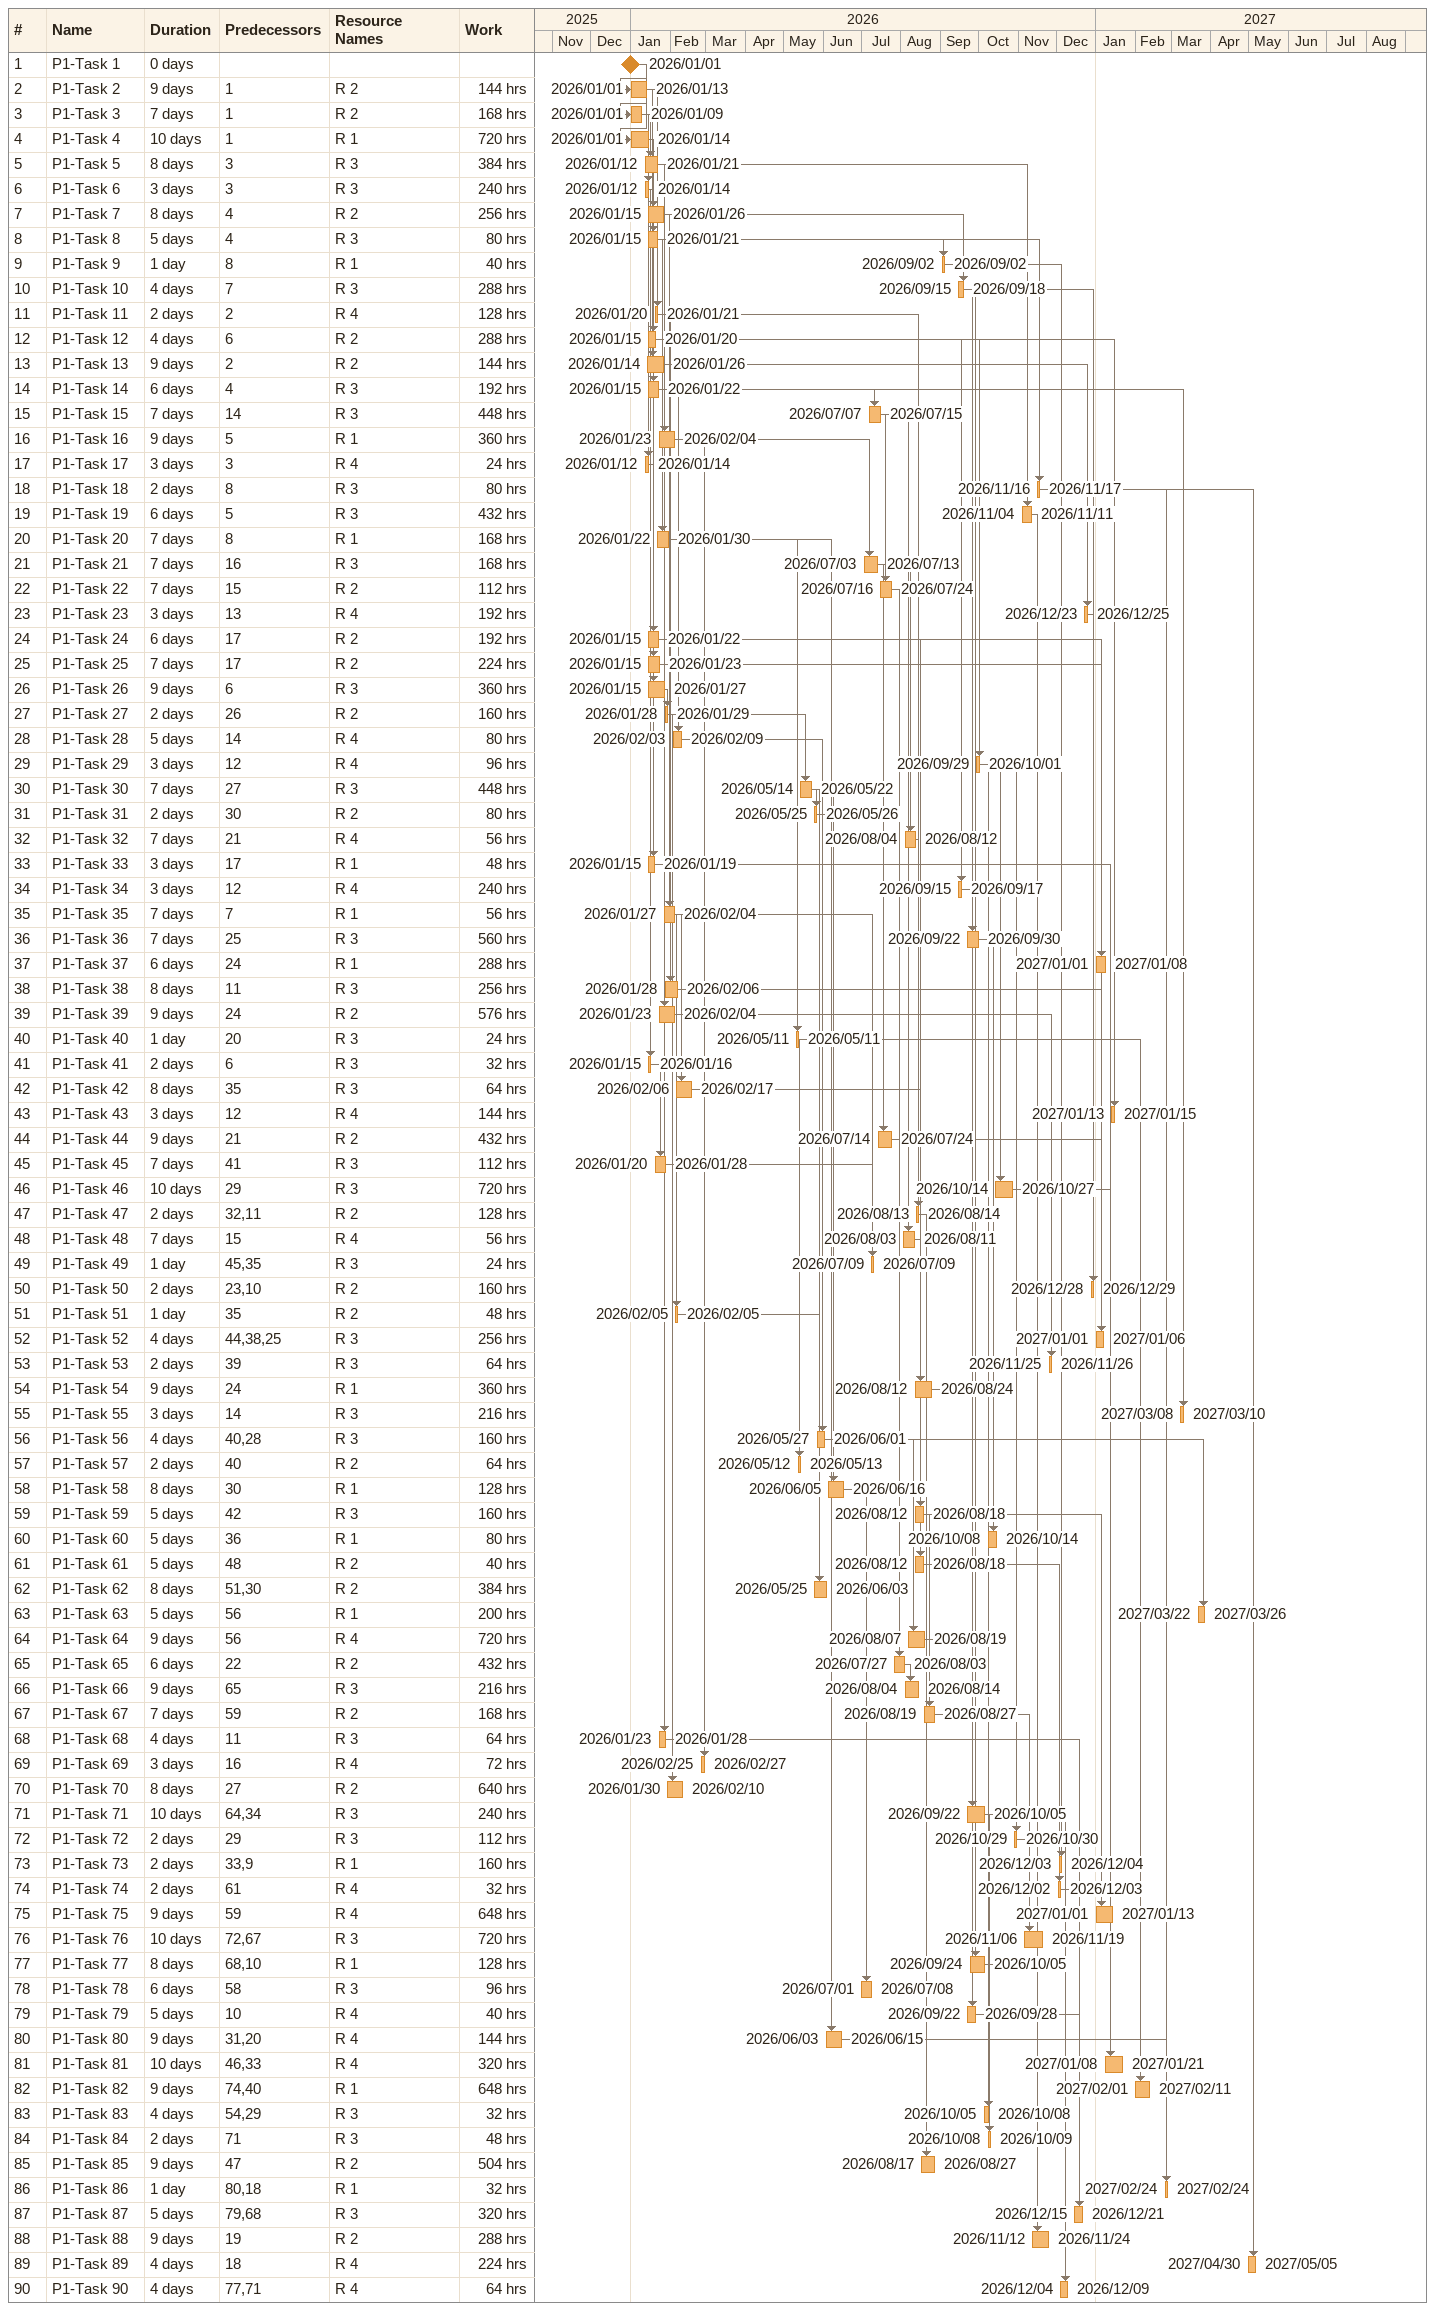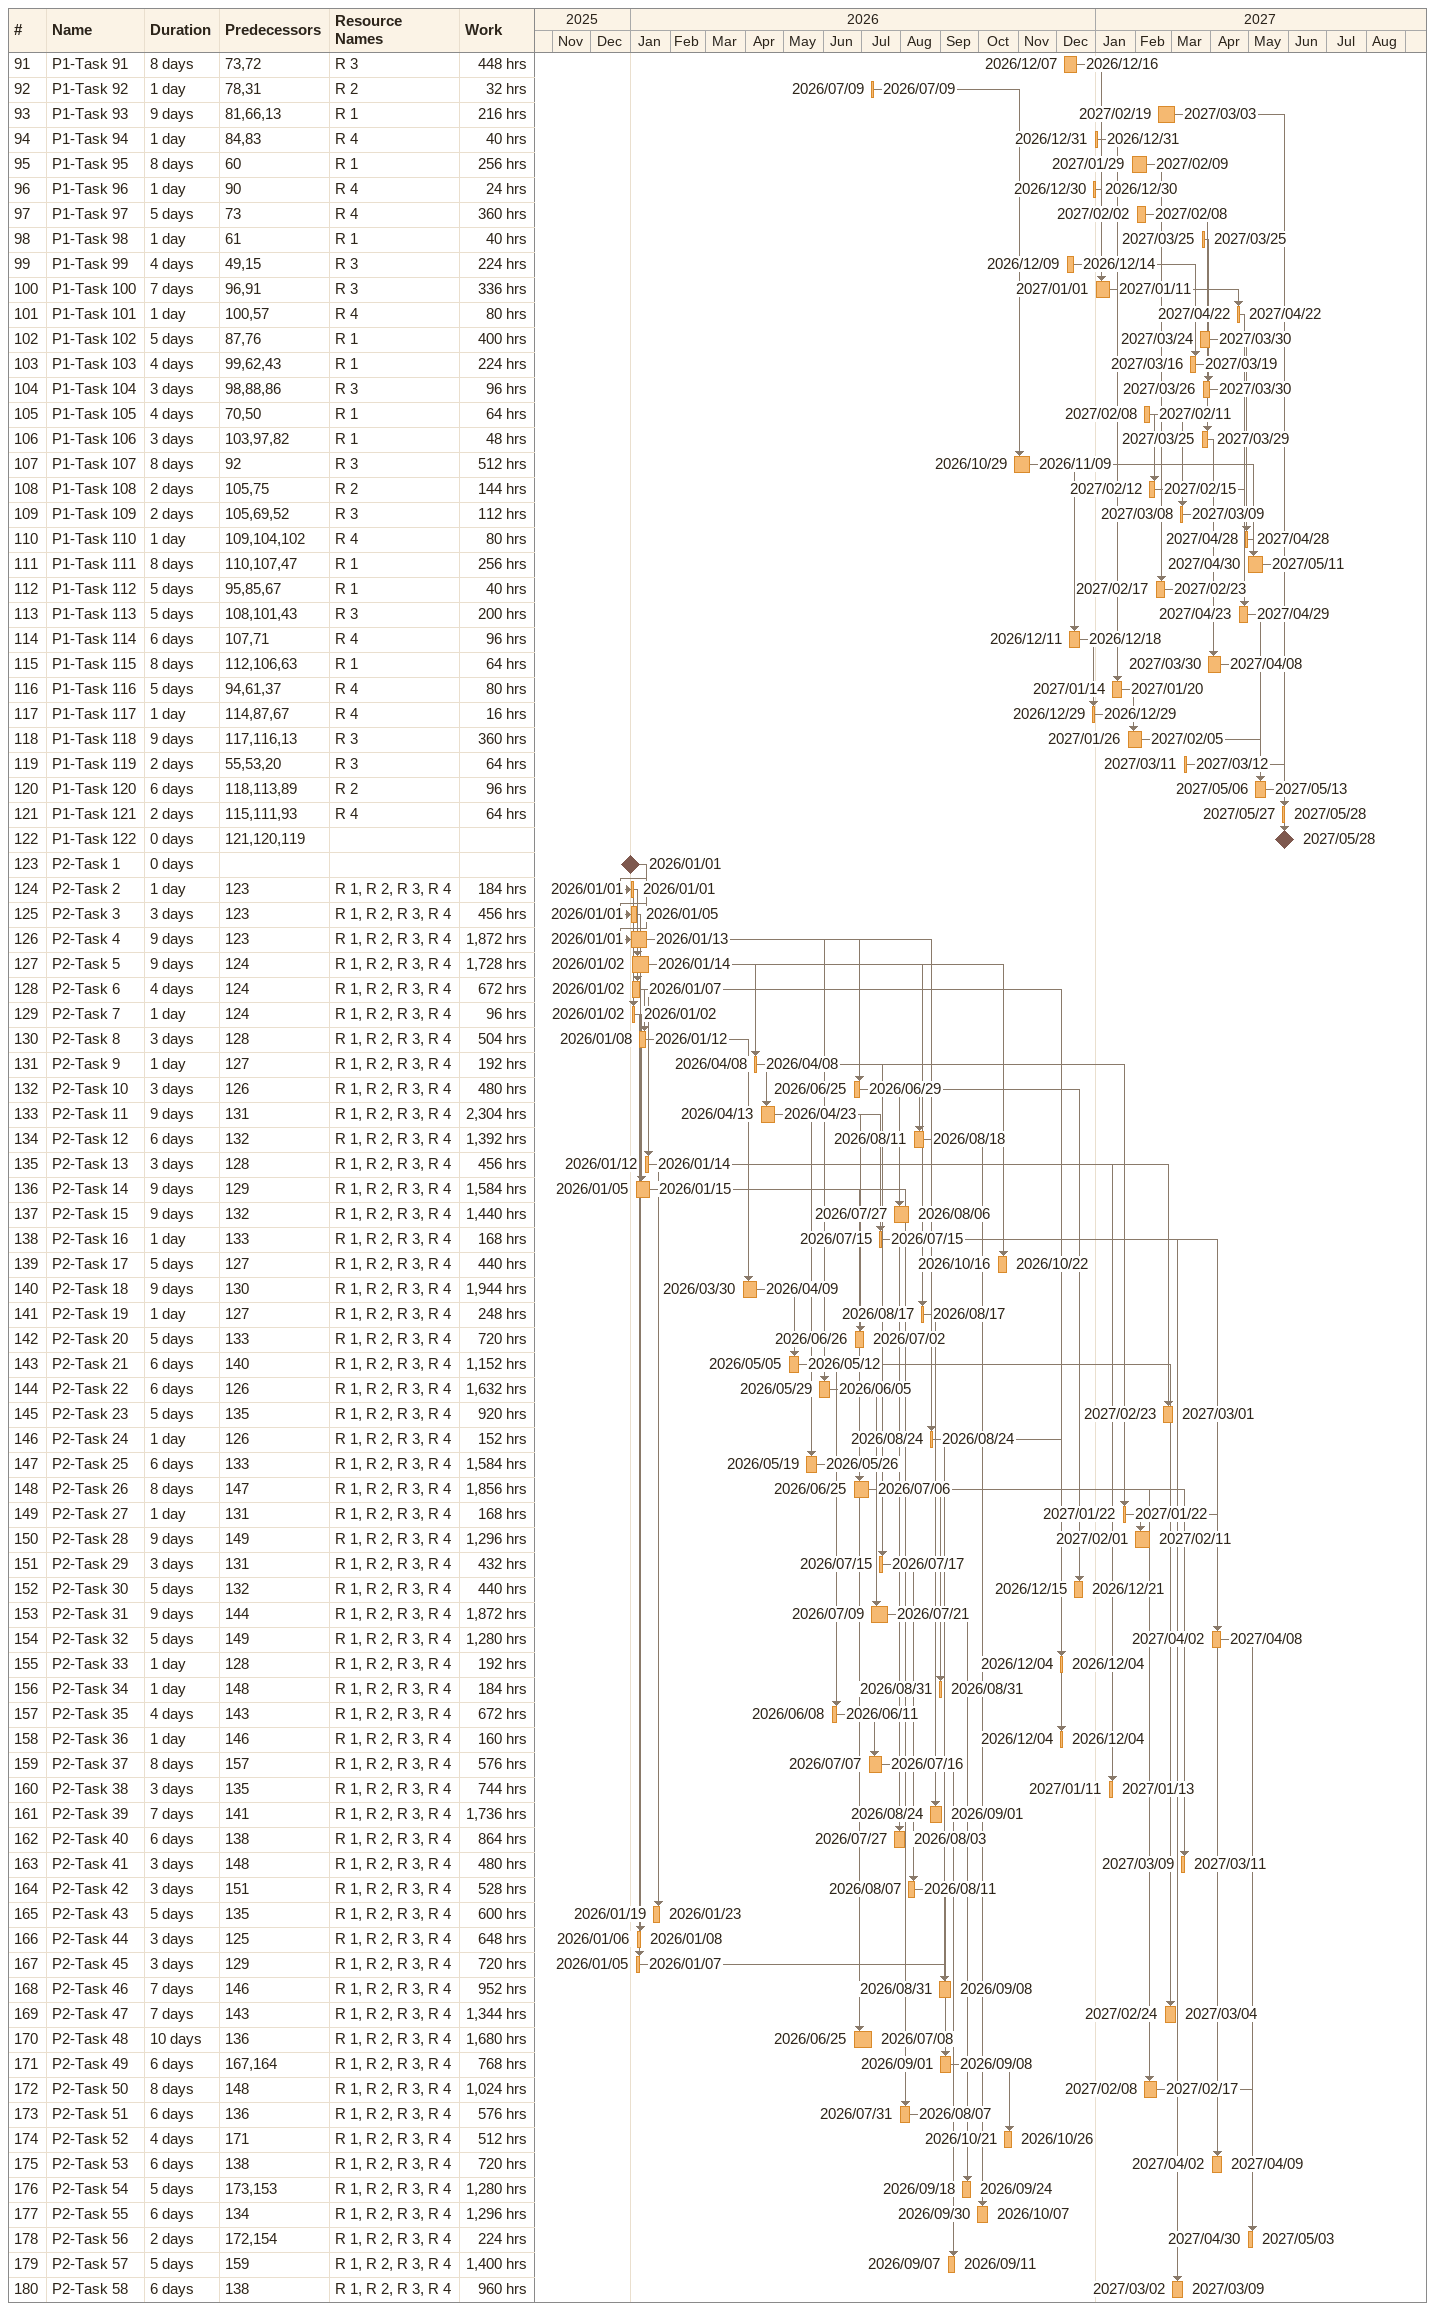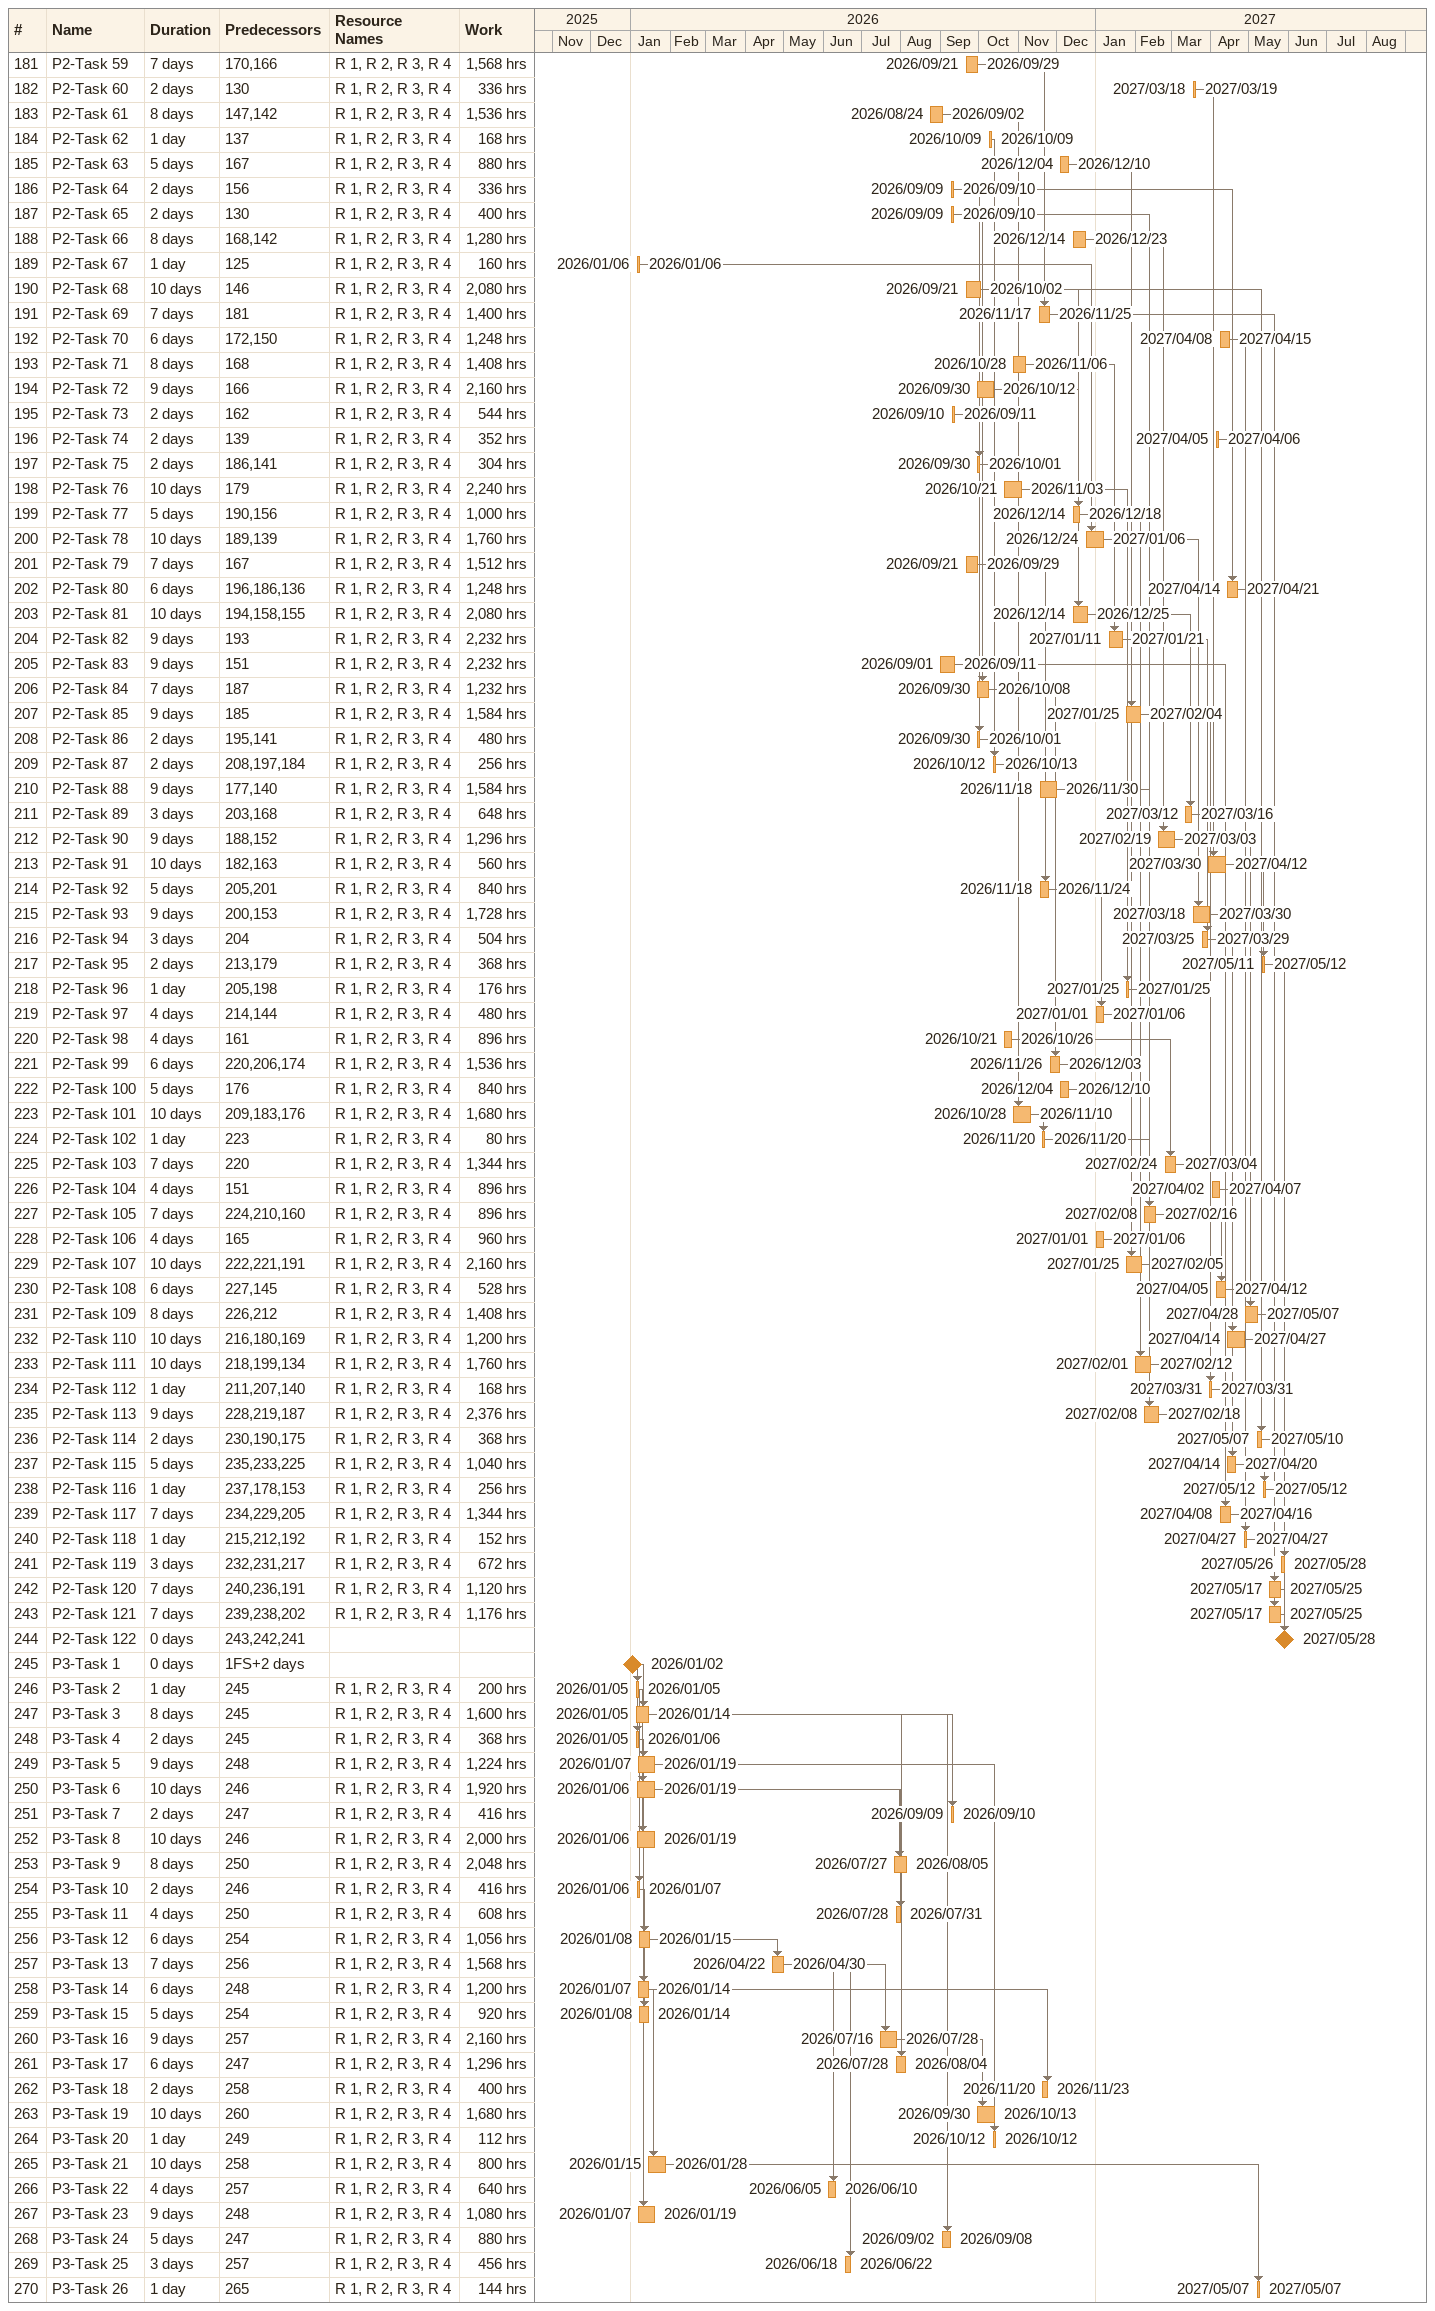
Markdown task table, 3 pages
| ID | Task | Duration | Start | Finish | Predecessors | Resources | Work (h) |
|---|---|---|---|---|---|---|---|
| 1 | P1-Task 1 | 0d | 2026-01-01 | 2026-01-01 |  |  |  |
| 2 | P1-Task 2 | 9d | 2026-01-01 | 2026-01-13 | 1 | R 2 | 144 |
| 3 | P1-Task 3 | 7d | 2026-01-01 | 2026-01-09 | 1 | R 2 | 168 |
| 4 | P1-Task 4 | 10d | 2026-01-01 | 2026-01-14 | 1 | R 1 | 720 |
| 5 | P1-Task 5 | 8d | 2026-01-12 | 2026-01-21 | 3 | R 3 | 384 |
| 6 | P1-Task 6 | 3d | 2026-01-12 | 2026-01-14 | 3 | R 3 | 240 |
| 7 | P1-Task 7 | 8d | 2026-01-15 | 2026-01-26 | 4 | R 2 | 256 |
| 8 | P1-Task 8 | 5d | 2026-01-15 | 2026-01-21 | 4 | R 3 | 80 |
| 9 | P1-Task 9 | 1d | 2026-09-02 | 2026-09-02 | 8 | R 1 | 40 |
| 10 | P1-Task 10 | 4d | 2026-09-15 | 2026-09-18 | 7 | R 3 | 288 |
| 11 | P1-Task 11 | 2d | 2026-01-20 | 2026-01-21 | 2 | R 4 | 128 |
| 12 | P1-Task 12 | 4d | 2026-01-15 | 2026-01-20 | 6 | R 2 | 288 |
| 13 | P1-Task 13 | 9d | 2026-01-14 | 2026-01-26 | 2 | R 2 | 144 |
| 14 | P1-Task 14 | 6d | 2026-01-15 | 2026-01-22 | 4 | R 3 | 192 |
| 15 | P1-Task 15 | 7d | 2026-07-07 | 2026-07-15 | 14 | R 3 | 448 |
| 16 | P1-Task 16 | 9d | 2026-01-23 | 2026-02-04 | 5 | R 1 | 360 |
| 17 | P1-Task 17 | 3d | 2026-01-12 | 2026-01-14 | 3 | R 4 | 24 |
| 18 | P1-Task 18 | 2d | 2026-11-16 | 2026-11-17 | 8 | R 3 | 80 |
| 19 | P1-Task 19 | 6d | 2026-11-04 | 2026-11-11 | 5 | R 3 | 432 |
| 20 | P1-Task 20 | 7d | 2026-01-22 | 2026-01-30 | 8 | R 1 | 168 |
| 21 | P1-Task 21 | 7d | 2026-07-03 | 2026-07-13 | 16 | R 3 | 168 |
| 22 | P1-Task 22 | 7d | 2026-07-16 | 2026-07-24 | 15 | R 2 | 112 |
| 23 | P1-Task 23 | 3d | 2026-12-23 | 2026-12-25 | 13 | R 4 | 192 |
| 24 | P1-Task 24 | 6d | 2026-01-15 | 2026-01-22 | 17 | R 2 | 192 |
| 25 | P1-Task 25 | 7d | 2026-01-15 | 2026-01-23 | 17 | R 2 | 224 |
| 26 | P1-Task 26 | 9d | 2026-01-15 | 2026-01-27 | 6 | R 3 | 360 |
| 27 | P1-Task 27 | 2d | 2026-01-28 | 2026-01-29 | 26 | R 2 | 160 |
| 28 | P1-Task 28 | 5d | 2026-02-03 | 2026-02-09 | 14 | R 4 | 80 |
| 29 | P1-Task 29 | 3d | 2026-09-29 | 2026-10-01 | 12 | R 4 | 96 |
| 30 | P1-Task 30 | 7d | 2026-05-14 | 2026-05-22 | 27 | R 3 | 448 |
| 31 | P1-Task 31 | 2d | 2026-05-25 | 2026-05-26 | 30 | R 2 | 80 |
| 32 | P1-Task 32 | 7d | 2026-08-04 | 2026-08-12 | 21 | R 4 | 56 |
| 33 | P1-Task 33 | 3d | 2026-01-15 | 2026-01-19 | 17 | R 1 | 48 |
| 34 | P1-Task 34 | 3d | 2026-09-15 | 2026-09-17 | 12 | R 4 | 240 |
| 35 | P1-Task 35 | 7d | 2026-01-27 | 2026-02-04 | 7 | R 1 | 56 |
| 36 | P1-Task 36 | 7d | 2026-09-22 | 2026-09-30 | 25 | R 3 | 560 |
| 37 | P1-Task 37 | 6d | 2027-01-01 | 2027-01-08 | 24 | R 1 | 288 |
| 38 | P1-Task 38 | 8d | 2026-01-28 | 2026-02-06 | 11 | R 3 | 256 |
| 39 | P1-Task 39 | 9d | 2026-01-23 | 2026-02-04 | 24 | R 2 | 576 |
| 40 | P1-Task 40 | 1d | 2026-05-11 | 2026-05-11 | 20 | R 3 | 24 |
| 41 | P1-Task 41 | 2d | 2026-01-15 | 2026-01-16 | 6 | R 3 | 32 |
| 42 | P1-Task 42 | 8d | 2026-02-06 | 2026-02-17 | 35 | R 3 | 64 |
| 43 | P1-Task 43 | 3d | 2027-01-13 | 2027-01-15 | 12 | R 4 | 144 |
| 44 | P1-Task 44 | 9d | 2026-07-14 | 2026-07-24 | 21 | R 2 | 432 |
| 45 | P1-Task 45 | 7d | 2026-01-20 | 2026-01-28 | 41 | R 3 | 112 |
| 46 | P1-Task 46 | 10d | 2026-10-14 | 2026-10-27 | 29 | R 3 | 720 |
| 47 | P1-Task 47 | 2d | 2026-08-13 | 2026-08-14 | 32, 11 | R 2 | 128 |
| 48 | P1-Task 48 | 7d | 2026-08-03 | 2026-08-11 | 15 | R 4 | 56 |
| 49 | P1-Task 49 | 1d | 2026-07-09 | 2026-07-09 | 45, 35 | R 3 | 24 |
| 50 | P1-Task 50 | 2d | 2026-12-28 | 2026-12-29 | 23, 10 | R 2 | 160 |
| 51 | P1-Task 51 | 1d | 2026-02-05 | 2026-02-05 | 35 | R 2 | 48 |
| 52 | P1-Task 52 | 4d | 2027-01-01 | 2027-01-06 | 44, 38, 25 | R 3 | 256 |
| 53 | P1-Task 53 | 2d | 2026-11-25 | 2026-11-26 | 39 | R 3 | 64 |
| 54 | P1-Task 54 | 9d | 2026-08-12 | 2026-08-24 | 24 | R 1 | 360 |
| 55 | P1-Task 55 | 3d | 2027-03-08 | 2027-03-10 | 14 | R 3 | 216 |
| 56 | P1-Task 56 | 4d | 2026-05-27 | 2026-06-01 | 40, 28 | R 3 | 160 |
| 57 | P1-Task 57 | 2d | 2026-05-12 | 2026-05-13 | 40 | R 2 | 64 |
| 58 | P1-Task 58 | 8d | 2026-06-05 | 2026-06-16 | 30 | R 1 | 128 |
| 59 | P1-Task 59 | 5d | 2026-08-12 | 2026-08-18 | 42 | R 3 | 160 |
| 60 | P1-Task 60 | 5d | 2026-10-08 | 2026-10-14 | 36 | R 1 | 80 |
| 61 | P1-Task 61 | 5d | 2026-08-12 | 2026-08-18 | 48 | R 2 | 40 |
| 62 | P1-Task 62 | 8d | 2026-05-25 | 2026-06-03 | 51, 30 | R 2 | 384 |
| 63 | P1-Task 63 | 5d | 2027-03-22 | 2027-03-26 | 56 | R 1 | 200 |
| 64 | P1-Task 64 | 9d | 2026-08-07 | 2026-08-19 | 56 | R 4 | 720 |
| 65 | P1-Task 65 | 6d | 2026-07-27 | 2026-08-03 | 22 | R 2 | 432 |
| 66 | P1-Task 66 | 9d | 2026-08-04 | 2026-08-14 | 65 | R 3 | 216 |
| 67 | P1-Task 67 | 7d | 2026-08-19 | 2026-08-27 | 59 | R 2 | 168 |
| 68 | P1-Task 68 | 4d | 2026-01-23 | 2026-01-28 | 11 | R 3 | 64 |
| 69 | P1-Task 69 | 3d | 2026-02-25 | 2026-02-27 | 16 | R 4 | 72 |
| 70 | P1-Task 70 | 8d | 2026-01-30 | 2026-02-10 | 27 | R 2 | 640 |
| 71 | P1-Task 71 | 10d | 2026-09-22 | 2026-10-05 | 64, 34 | R 3 | 240 |
| 72 | P1-Task 72 | 2d | 2026-10-29 | 2026-10-30 | 29 | R 3 | 112 |
| 73 | P1-Task 73 | 2d | 2026-12-03 | 2026-12-04 | 33, 9 | R 1 | 160 |
| 74 | P1-Task 74 | 2d | 2026-12-02 | 2026-12-03 | 61 | R 4 | 32 |
| 75 | P1-Task 75 | 9d | 2027-01-01 | 2027-01-13 | 59 | R 4 | 648 |
| 76 | P1-Task 76 | 10d | 2026-11-06 | 2026-11-19 | 72, 67 | R 3 | 720 |
| 77 | P1-Task 77 | 8d | 2026-09-24 | 2026-10-05 | 68, 10 | R 1 | 128 |
| 78 | P1-Task 78 | 6d | 2026-07-01 | 2026-07-08 | 58 | R 3 | 96 |
| 79 | P1-Task 79 | 5d | 2026-09-22 | 2026-09-28 | 10 | R 4 | 40 |
| 80 | P1-Task 80 | 9d | 2026-06-03 | 2026-06-15 | 31, 20 | R 4 | 144 |
| 81 | P1-Task 81 | 10d | 2027-01-08 | 2027-01-21 | 46, 33 | R 4 | 320 |
| 82 | P1-Task 82 | 9d | 2027-02-01 | 2027-02-11 | 74, 40 | R 1 | 648 |
| 83 | P1-Task 83 | 4d | 2026-10-05 | 2026-10-08 | 54, 29 | R 3 | 32 |
| 84 | P1-Task 84 | 2d | 2026-10-08 | 2026-10-09 | 71 | R 3 | 48 |
| 85 | P1-Task 85 | 9d | 2026-08-17 | 2026-08-27 | 47 | R 2 | 504 |
| 86 | P1-Task 86 | 1d | 2027-02-24 | 2027-02-24 | 80, 18 | R 1 | 32 |
| 87 | P1-Task 87 | 5d | 2026-12-15 | 2026-12-21 | 79, 68 | R 3 | 320 |
| 88 | P1-Task 88 | 9d | 2026-11-12 | 2026-11-24 | 19 | R 2 | 288 |
| 89 | P1-Task 89 | 4d | 2027-04-30 | 2027-05-05 | 18 | R 4 | 224 |
| 90 | P1-Task 90 | 4d | 2026-12-04 | 2026-12-09 | 77, 71 | R 4 | 64 |
| 91 | P1-Task 91 | 8d | 2026-12-07 | 2026-12-16 | 73, 72 | R 3 | 448 |
| 92 | P1-Task 92 | 1d | 2026-07-09 | 2026-07-09 | 78, 31 | R 2 | 32 |
| 93 | P1-Task 93 | 9d | 2027-02-19 | 2027-03-03 | 81, 66, 13 | R 1 | 216 |
| 94 | P1-Task 94 | 1d | 2026-12-31 | 2026-12-31 | 84, 83 | R 4 | 40 |
| 95 | P1-Task 95 | 8d | 2027-01-29 | 2027-02-09 | 60 | R 1 | 256 |
| 96 | P1-Task 96 | 1d | 2026-12-30 | 2026-12-30 | 90 | R 4 | 24 |
| 97 | P1-Task 97 | 5d | 2027-02-02 | 2027-02-08 | 73 | R 4 | 360 |
| 98 | P1-Task 98 | 1d | 2027-03-25 | 2027-03-25 | 61 | R 1 | 40 |
| 99 | P1-Task 99 | 4d | 2026-12-09 | 2026-12-14 | 49, 15 | R 3 | 224 |
| 100 | P1-Task 100 | 7d | 2027-01-01 | 2027-01-11 | 96, 91 | R 3 | 336 |
| 101 | P1-Task 101 | 1d | 2027-04-22 | 2027-04-22 | 100, 57 | R 4 | 80 |
| 102 | P1-Task 102 | 5d | 2027-03-24 | 2027-03-30 | 87, 76 | R 1 | 400 |
| 103 | P1-Task 103 | 4d | 2027-03-16 | 2027-03-19 | 99, 62, 43 | R 1 | 224 |
| 104 | P1-Task 104 | 3d | 2027-03-26 | 2027-03-30 | 98, 88, 86 | R 3 | 96 |
| 105 | P1-Task 105 | 4d | 2027-02-08 | 2027-02-11 | 70, 50 | R 1 | 64 |
| 106 | P1-Task 106 | 3d | 2027-03-25 | 2027-03-29 | 103, 97, 82 | R 1 | 48 |
| 107 | P1-Task 107 | 8d | 2026-10-29 | 2026-11-09 | 92 | R 3 | 512 |
| 108 | P1-Task 108 | 2d | 2027-02-12 | 2027-02-15 | 105, 75 | R 2 | 144 |
| 109 | P1-Task 109 | 2d | 2027-03-08 | 2027-03-09 | 105, 69, 52 | R 3 | 112 |
| 110 | P1-Task 110 | 1d | 2027-04-28 | 2027-04-28 | 109, 104, 102 | R 4 | 80 |
| 111 | P1-Task 111 | 8d | 2027-04-30 | 2027-05-11 | 110, 107, 47 | R 1 | 256 |
| 112 | P1-Task 112 | 5d | 2027-02-17 | 2027-02-23 | 95, 85, 67 | R 1 | 40 |
| 113 | P1-Task 113 | 5d | 2027-04-23 | 2027-04-29 | 108, 101, 43 | R 3 | 200 |
| 114 | P1-Task 114 | 6d | 2026-12-11 | 2026-12-18 | 107, 71 | R 4 | 96 |
| 115 | P1-Task 115 | 8d | 2027-03-30 | 2027-04-08 | 112, 106, 63 | R 1 | 64 |
| 116 | P1-Task 116 | 5d | 2027-01-14 | 2027-01-20 | 94, 61, 37 | R 4 | 80 |
| 117 | P1-Task 117 | 1d | 2026-12-29 | 2026-12-29 | 114, 87, 67 | R 4 | 16 |
| 118 | P1-Task 118 | 9d | 2027-01-26 | 2027-02-05 | 117, 116, 13 | R 3 | 360 |
| 119 | P1-Task 119 | 2d | 2027-03-11 | 2027-03-12 | 55, 53, 20 | R 3 | 64 |
| 120 | P1-Task 120 | 6d | 2027-05-06 | 2027-05-13 | 118, 113, 89 | R 2 | 96 |
| 121 | P1-Task 121 | 2d | 2027-05-27 | 2027-05-28 | 115, 111, 93 | R 4 | 64 |
| 122 | P1-Task 122 | 0d | 2027-05-28 | 2027-05-28 | 121, 120, 119 |  |  |
| 123 | P2-Task 1 | 0d | 2026-01-01 | 2026-01-01 |  |  |  |
| 124 | P2-Task 2 | 1d | 2026-01-01 | 2026-01-01 | 123 | R 1, R 2, R 3, R 4 | 184 |
| 125 | P2-Task 3 | 3d | 2026-01-01 | 2026-01-05 | 123 | R 1, R 2, R 3, R 4 | 456 |
| 126 | P2-Task 4 | 9d | 2026-01-01 | 2026-01-13 | 123 | R 1, R 2, R 3, R 4 | 1872 |
| 127 | P2-Task 5 | 9d | 2026-01-02 | 2026-01-14 | 124 | R 1, R 2, R 3, R 4 | 1728 |
| 128 | P2-Task 6 | 4d | 2026-01-02 | 2026-01-07 | 124 | R 1, R 2, R 3, R 4 | 672 |
| 129 | P2-Task 7 | 1d | 2026-01-02 | 2026-01-02 | 124 | R 1, R 2, R 3, R 4 | 96 |
| 130 | P2-Task 8 | 3d | 2026-01-08 | 2026-01-12 | 128 | R 1, R 2, R 3, R 4 | 504 |
| 131 | P2-Task 9 | 1d | 2026-04-08 | 2026-04-08 | 127 | R 1, R 2, R 3, R 4 | 192 |
| 132 | P2-Task 10 | 3d | 2026-06-25 | 2026-06-29 | 126 | R 1, R 2, R 3, R 4 | 480 |
| 133 | P2-Task 11 | 9d | 2026-04-13 | 2026-04-23 | 131 | R 1, R 2, R 3, R 4 | 2304 |
| 134 | P2-Task 12 | 6d | 2026-08-11 | 2026-08-18 | 132 | R 1, R 2, R 3, R 4 | 1392 |
| 135 | P2-Task 13 | 3d | 2026-01-12 | 2026-01-14 | 128 | R 1, R 2, R 3, R 4 | 456 |
| 136 | P2-Task 14 | 9d | 2026-01-05 | 2026-01-15 | 129 | R 1, R 2, R 3, R 4 | 1584 |
| 137 | P2-Task 15 | 9d | 2026-07-27 | 2026-08-06 | 132 | R 1, R 2, R 3, R 4 | 1440 |
| 138 | P2-Task 16 | 1d | 2026-07-15 | 2026-07-15 | 133 | R 1, R 2, R 3, R 4 | 168 |
| 139 | P2-Task 17 | 5d | 2026-10-16 | 2026-10-22 | 127 | R 1, R 2, R 3, R 4 | 440 |
| 140 | P2-Task 18 | 9d | 2026-03-30 | 2026-04-09 | 130 | R 1, R 2, R 3, R 4 | 1944 |
| 141 | P2-Task 19 | 1d | 2026-08-17 | 2026-08-17 | 127 | R 1, R 2, R 3, R 4 | 248 |
| 142 | P2-Task 20 | 5d | 2026-06-26 | 2026-07-02 | 133 | R 1, R 2, R 3, R 4 | 720 |
| 143 | P2-Task 21 | 6d | 2026-05-05 | 2026-05-12 | 140 | R 1, R 2, R 3, R 4 | 1152 |
| 144 | P2-Task 22 | 6d | 2026-05-29 | 2026-06-05 | 126 | R 1, R 2, R 3, R 4 | 1632 |
| 145 | P2-Task 23 | 5d | 2027-02-23 | 2027-03-01 | 135 | R 1, R 2, R 3, R 4 | 920 |
| 146 | P2-Task 24 | 1d | 2026-08-24 | 2026-08-24 | 126 | R 1, R 2, R 3, R 4 | 152 |
| 147 | P2-Task 25 | 6d | 2026-05-19 | 2026-05-26 | 133 | R 1, R 2, R 3, R 4 | 1584 |
| 148 | P2-Task 26 | 8d | 2026-06-25 | 2026-07-06 | 147 | R 1, R 2, R 3, R 4 | 1856 |
| 149 | P2-Task 27 | 1d | 2027-01-22 | 2027-01-22 | 131 | R 1, R 2, R 3, R 4 | 168 |
| 150 | P2-Task 28 | 9d | 2027-02-01 | 2027-02-11 | 149 | R 1, R 2, R 3, R 4 | 1296 |
| 151 | P2-Task 29 | 3d | 2026-07-15 | 2026-07-17 | 131 | R 1, R 2, R 3, R 4 | 432 |
| 152 | P2-Task 30 | 5d | 2026-12-15 | 2026-12-21 | 132 | R 1, R 2, R 3, R 4 | 440 |
| 153 | P2-Task 31 | 9d | 2026-07-09 | 2026-07-21 | 144 | R 1, R 2, R 3, R 4 | 1872 |
| 154 | P2-Task 32 | 5d | 2027-04-02 | 2027-04-08 | 149 | R 1, R 2, R 3, R 4 | 1280 |
| 155 | P2-Task 33 | 1d | 2026-12-04 | 2026-12-04 | 128 | R 1, R 2, R 3, R 4 | 192 |
| 156 | P2-Task 34 | 1d | 2026-08-31 | 2026-08-31 | 148 | R 1, R 2, R 3, R 4 | 184 |
| 157 | P2-Task 35 | 4d | 2026-06-08 | 2026-06-11 | 143 | R 1, R 2, R 3, R 4 | 672 |
| 158 | P2-Task 36 | 1d | 2026-12-04 | 2026-12-04 | 146 | R 1, R 2, R 3, R 4 | 160 |
| 159 | P2-Task 37 | 8d | 2026-07-07 | 2026-07-16 | 157 | R 1, R 2, R 3, R 4 | 576 |
| 160 | P2-Task 38 | 3d | 2027-01-11 | 2027-01-13 | 135 | R 1, R 2, R 3, R 4 | 744 |
| 161 | P2-Task 39 | 7d | 2026-08-24 | 2026-09-01 | 141 | R 1, R 2, R 3, R 4 | 1736 |
| 162 | P2-Task 40 | 6d | 2026-07-27 | 2026-08-03 | 138 | R 1, R 2, R 3, R 4 | 864 |
| 163 | P2-Task 41 | 3d | 2027-03-09 | 2027-03-11 | 148 | R 1, R 2, R 3, R 4 | 480 |
| 164 | P2-Task 42 | 3d | 2026-08-07 | 2026-08-11 | 151 | R 1, R 2, R 3, R 4 | 528 |
| 165 | P2-Task 43 | 5d | 2026-01-19 | 2026-01-23 | 135 | R 1, R 2, R 3, R 4 | 600 |
| 166 | P2-Task 44 | 3d | 2026-01-06 | 2026-01-08 | 125 | R 1, R 2, R 3, R 4 | 648 |
| 167 | P2-Task 45 | 3d | 2026-01-05 | 2026-01-07 | 129 | R 1, R 2, R 3, R 4 | 720 |
| 168 | P2-Task 46 | 7d | 2026-08-31 | 2026-09-08 | 146 | R 1, R 2, R 3, R 4 | 952 |
| 169 | P2-Task 47 | 7d | 2027-02-24 | 2027-03-04 | 143 | R 1, R 2, R 3, R 4 | 1344 |
| 170 | P2-Task 48 | 10d | 2026-06-25 | 2026-07-08 | 136 | R 1, R 2, R 3, R 4 | 1680 |
| 171 | P2-Task 49 | 6d | 2026-09-01 | 2026-09-08 | 167, 164 | R 1, R 2, R 3, R 4 | 768 |
| 172 | P2-Task 50 | 8d | 2027-02-08 | 2027-02-17 | 148 | R 1, R 2, R 3, R 4 | 1024 |
| 173 | P2-Task 51 | 6d | 2026-07-31 | 2026-08-07 | 136 | R 1, R 2, R 3, R 4 | 576 |
| 174 | P2-Task 52 | 4d | 2026-10-21 | 2026-10-26 | 171 | R 1, R 2, R 3, R 4 | 512 |
| 175 | P2-Task 53 | 6d | 2027-04-02 | 2027-04-09 | 138 | R 1, R 2, R 3, R 4 | 720 |
| 176 | P2-Task 54 | 5d | 2026-09-18 | 2026-09-24 | 173, 153 | R 1, R 2, R 3, R 4 | 1280 |
| 177 | P2-Task 55 | 6d | 2026-09-30 | 2026-10-07 | 134 | R 1, R 2, R 3, R 4 | 1296 |
| 178 | P2-Task 56 | 2d | 2027-04-30 | 2027-05-03 | 172, 154 | R 1, R 2, R 3, R 4 | 224 |
| 179 | P2-Task 57 | 5d | 2026-09-07 | 2026-09-11 | 159 | R 1, R 2, R 3, R 4 | 1400 |
| 180 | P2-Task 58 | 6d | 2027-03-02 | 2027-03-09 | 138 | R 1, R 2, R 3, R 4 | 960 |
| 181 | P2-Task 59 | 7d | 2026-09-21 | 2026-09-29 | 170, 166 | R 1, R 2, R 3, R 4 | 1568 |
| 182 | P2-Task 60 | 2d | 2027-03-18 | 2027-03-19 | 130 | R 1, R 2, R 3, R 4 | 336 |
| 183 | P2-Task 61 | 8d | 2026-08-24 | 2026-09-02 | 147, 142 | R 1, R 2, R 3, R 4 | 1536 |
| 184 | P2-Task 62 | 1d | 2026-10-09 | 2026-10-09 | 137 | R 1, R 2, R 3, R 4 | 168 |
| 185 | P2-Task 63 | 5d | 2026-12-04 | 2026-12-10 | 167 | R 1, R 2, R 3, R 4 | 880 |
| 186 | P2-Task 64 | 2d | 2026-09-09 | 2026-09-10 | 156 | R 1, R 2, R 3, R 4 | 336 |
| 187 | P2-Task 65 | 2d | 2026-09-09 | 2026-09-10 | 130 | R 1, R 2, R 3, R 4 | 400 |
| 188 | P2-Task 66 | 8d | 2026-12-14 | 2026-12-23 | 168, 142 | R 1, R 2, R 3, R 4 | 1280 |
| 189 | P2-Task 67 | 1d | 2026-01-06 | 2026-01-06 | 125 | R 1, R 2, R 3, R 4 | 160 |
| 190 | P2-Task 68 | 10d | 2026-09-21 | 2026-10-02 | 146 | R 1, R 2, R 3, R 4 | 2080 |
| 191 | P2-Task 69 | 7d | 2026-11-17 | 2026-11-25 | 181 | R 1, R 2, R 3, R 4 | 1400 |
| 192 | P2-Task 70 | 6d | 2027-04-08 | 2027-04-15 | 172, 150 | R 1, R 2, R 3, R 4 | 1248 |
| 193 | P2-Task 71 | 8d | 2026-10-28 | 2026-11-06 | 168 | R 1, R 2, R 3, R 4 | 1408 |
| 194 | P2-Task 72 | 9d | 2026-09-30 | 2026-10-12 | 166 | R 1, R 2, R 3, R 4 | 2160 |
| 195 | P2-Task 73 | 2d | 2026-09-10 | 2026-09-11 | 162 | R 1, R 2, R 3, R 4 | 544 |
| 196 | P2-Task 74 | 2d | 2027-04-05 | 2027-04-06 | 139 | R 1, R 2, R 3, R 4 | 352 |
| 197 | P2-Task 75 | 2d | 2026-09-30 | 2026-10-01 | 186, 141 | R 1, R 2, R 3, R 4 | 304 |
| 198 | P2-Task 76 | 10d | 2026-10-21 | 2026-11-03 | 179 | R 1, R 2, R 3, R 4 | 2240 |
| 199 | P2-Task 77 | 5d | 2026-12-14 | 2026-12-18 | 190, 156 | R 1, R 2, R 3, R 4 | 1000 |
| 200 | P2-Task 78 | 10d | 2026-12-24 | 2027-01-06 | 189, 139 | R 1, R 2, R 3, R 4 | 1760 |
| 201 | P2-Task 79 | 7d | 2026-09-21 | 2026-09-29 | 167 | R 1, R 2, R 3, R 4 | 1512 |
| 202 | P2-Task 80 | 6d | 2027-04-14 | 2027-04-21 | 196, 186, 136 | R 1, R 2, R 3, R 4 | 1248 |
| 203 | P2-Task 81 | 10d | 2026-12-14 | 2026-12-25 | 194, 158, 155 | R 1, R 2, R 3, R 4 | 2080 |
| 204 | P2-Task 82 | 9d | 2027-01-11 | 2027-01-21 | 193 | R 1, R 2, R 3, R 4 | 2232 |
| 205 | P2-Task 83 | 9d | 2026-09-01 | 2026-09-11 | 151 | R 1, R 2, R 3, R 4 | 2232 |
| 206 | P2-Task 84 | 7d | 2026-09-30 | 2026-10-08 | 187 | R 1, R 2, R 3, R 4 | 1232 |
| 207 | P2-Task 85 | 9d | 2027-01-25 | 2027-02-04 | 185 | R 1, R 2, R 3, R 4 | 1584 |
| 208 | P2-Task 86 | 2d | 2026-09-30 | 2026-10-01 | 195, 141 | R 1, R 2, R 3, R 4 | 480 |
| 209 | P2-Task 87 | 2d | 2026-10-12 | 2026-10-13 | 208, 197, 184 | R 1, R 2, R 3, R 4 | 256 |
| 210 | P2-Task 88 | 9d | 2026-11-18 | 2026-11-30 | 177, 140 | R 1, R 2, R 3, R 4 | 1584 |
| 211 | P2-Task 89 | 3d | 2027-03-12 | 2027-03-16 | 203, 168 | R 1, R 2, R 3, R 4 | 648 |
| 212 | P2-Task 90 | 9d | 2027-02-19 | 2027-03-03 | 188, 152 | R 1, R 2, R 3, R 4 | 1296 |
| 213 | P2-Task 91 | 10d | 2027-03-30 | 2027-04-12 | 182, 163 | R 1, R 2, R 3, R 4 | 560 |
| 214 | P2-Task 92 | 5d | 2026-11-18 | 2026-11-24 | 205, 201 | R 1, R 2, R 3, R 4 | 840 |
| 215 | P2-Task 93 | 9d | 2027-03-18 | 2027-03-30 | 200, 153 | R 1, R 2, R 3, R 4 | 1728 |
| 216 | P2-Task 94 | 3d | 2027-03-25 | 2027-03-29 | 204 | R 1, R 2, R 3, R 4 | 504 |
| 217 | P2-Task 95 | 2d | 2027-05-11 | 2027-05-12 | 213, 179 | R 1, R 2, R 3, R 4 | 368 |
| 218 | P2-Task 96 | 1d | 2027-01-25 | 2027-01-25 | 205, 198 | R 1, R 2, R 3, R 4 | 176 |
| 219 | P2-Task 97 | 4d | 2027-01-01 | 2027-01-06 | 214, 144 | R 1, R 2, R 3, R 4 | 480 |
| 220 | P2-Task 98 | 4d | 2026-10-21 | 2026-10-26 | 161 | R 1, R 2, R 3, R 4 | 896 |
| 221 | P2-Task 99 | 6d | 2026-11-26 | 2026-12-03 | 220, 206, 174 | R 1, R 2, R 3, R 4 | 1536 |
| 222 | P2-Task 100 | 5d | 2026-12-04 | 2026-12-10 | 176 | R 1, R 2, R 3, R 4 | 840 |
| 223 | P2-Task 101 | 10d | 2026-10-28 | 2026-11-10 | 209, 183, 176 | R 1, R 2, R 3, R 4 | 1680 |
| 224 | P2-Task 102 | 1d | 2026-11-20 | 2026-11-20 | 223 | R 1, R 2, R 3, R 4 | 80 |
| 225 | P2-Task 103 | 7d | 2027-02-24 | 2027-03-04 | 220 | R 1, R 2, R 3, R 4 | 1344 |
| 226 | P2-Task 104 | 4d | 2027-04-02 | 2027-04-07 | 151 | R 1, R 2, R 3, R 4 | 896 |
| 227 | P2-Task 105 | 7d | 2027-02-08 | 2027-02-16 | 224, 210, 160 | R 1, R 2, R 3, R 4 | 896 |
| 228 | P2-Task 106 | 4d | 2027-01-01 | 2027-01-06 | 165 | R 1, R 2, R 3, R 4 | 960 |
| 229 | P2-Task 107 | 10d | 2027-01-25 | 2027-02-05 | 222, 221, 191 | R 1, R 2, R 3, R 4 | 2160 |
| 230 | P2-Task 108 | 6d | 2027-04-05 | 2027-04-12 | 227, 145 | R 1, R 2, R 3, R 4 | 528 |
| 231 | P2-Task 109 | 8d | 2027-04-28 | 2027-05-07 | 226, 212 | R 1, R 2, R 3, R 4 | 1408 |
| 232 | P2-Task 110 | 10d | 2027-04-14 | 2027-04-27 | 216, 180, 169 | R 1, R 2, R 3, R 4 | 1200 |
| 233 | P2-Task 111 | 10d | 2027-02-01 | 2027-02-12 | 218, 199, 134 | R 1, R 2, R 3, R 4 | 1760 |
| 234 | P2-Task 112 | 1d | 2027-03-31 | 2027-03-31 | 211, 207, 140 | R 1, R 2, R 3, R 4 | 168 |
| 235 | P2-Task 113 | 9d | 2027-02-08 | 2027-02-18 | 228, 219, 187 | R 1, R 2, R 3, R 4 | 2376 |
| 236 | P2-Task 114 | 2d | 2027-05-07 | 2027-05-10 | 230, 190, 175 | R 1, R 2, R 3, R 4 | 368 |
| 237 | P2-Task 115 | 5d | 2027-04-14 | 2027-04-20 | 235, 233, 225 | R 1, R 2, R 3, R 4 | 1040 |
| 238 | P2-Task 116 | 1d | 2027-05-12 | 2027-05-12 | 237, 178, 153 | R 1, R 2, R 3, R 4 | 256 |
| 239 | P2-Task 117 | 7d | 2027-04-08 | 2027-04-16 | 234, 229, 205 | R 1, R 2, R 3, R 4 | 1344 |
| 240 | P2-Task 118 | 1d | 2027-04-27 | 2027-04-27 | 215, 212, 192 | R 1, R 2, R 3, R 4 | 152 |
| 241 | P2-Task 119 | 3d | 2027-05-26 | 2027-05-28 | 232, 231, 217 | R 1, R 2, R 3, R 4 | 672 |
| 242 | P2-Task 120 | 7d | 2027-05-17 | 2027-05-25 | 240, 236, 191 | R 1, R 2, R 3, R 4 | 1120 |
| 243 | P2-Task 121 | 7d | 2027-05-17 | 2027-05-25 | 239, 238, 202 | R 1, R 2, R 3, R 4 | 1176 |
| 244 | P2-Task 122 | 0d | 2027-05-28 | 2027-05-28 | 243, 242, 241 |  |  |
| 245 | P3-Task 1 | 0d | 2026-01-02 | 2026-01-02 | 1FS+2d |  |  |
| 246 | P3-Task 2 | 1d | 2026-01-05 | 2026-01-05 | 245 | R 1, R 2, R 3, R 4 | 200 |
| 247 | P3-Task 3 | 8d | 2026-01-05 | 2026-01-14 | 245 | R 1, R 2, R 3, R 4 | 1600 |
| 248 | P3-Task 4 | 2d | 2026-01-05 | 2026-01-06 | 245 | R 1, R 2, R 3, R 4 | 368 |
| 249 | P3-Task 5 | 9d | 2026-01-07 | 2026-01-19 | 248 | R 1, R 2, R 3, R 4 | 1224 |
| 250 | P3-Task 6 | 10d | 2026-01-06 | 2026-01-19 | 246 | R 1, R 2, R 3, R 4 | 1920 |
| 251 | P3-Task 7 | 2d | 2026-09-09 | 2026-09-10 | 247 | R 1, R 2, R 3, R 4 | 416 |
| 252 | P3-Task 8 | 10d | 2026-01-06 | 2026-01-19 | 246 | R 1, R 2, R 3, R 4 | 2000 |
| 253 | P3-Task 9 | 8d | 2026-07-27 | 2026-08-05 | 250 | R 1, R 2, R 3, R 4 | 2048 |
| 254 | P3-Task 10 | 2d | 2026-01-06 | 2026-01-07 | 246 | R 1, R 2, R 3, R 4 | 416 |
| 255 | P3-Task 11 | 4d | 2026-07-28 | 2026-07-31 | 250 | R 1, R 2, R 3, R 4 | 608 |
| 256 | P3-Task 12 | 6d | 2026-01-08 | 2026-01-15 | 254 | R 1, R 2, R 3, R 4 | 1056 |
| 257 | P3-Task 13 | 7d | 2026-04-22 | 2026-04-30 | 256 | R 1, R 2, R 3, R 4 | 1568 |
| 258 | P3-Task 14 | 6d | 2026-01-07 | 2026-01-14 | 248 | R 1, R 2, R 3, R 4 | 1200 |
| 259 | P3-Task 15 | 5d | 2026-01-08 | 2026-01-14 | 254 | R 1, R 2, R 3, R 4 | 920 |
| 260 | P3-Task 16 | 9d | 2026-07-16 | 2026-07-28 | 257 | R 1, R 2, R 3, R 4 | 2160 |
| 261 | P3-Task 17 | 6d | 2026-07-28 | 2026-08-04 | 247 | R 1, R 2, R 3, R 4 | 1296 |
| 262 | P3-Task 18 | 2d | 2026-11-20 | 2026-11-23 | 258 | R 1, R 2, R 3, R 4 | 400 |
| 263 | P3-Task 19 | 10d | 2026-09-30 | 2026-10-13 | 260 | R 1, R 2, R 3, R 4 | 1680 |
| 264 | P3-Task 20 | 1d | 2026-10-12 | 2026-10-12 | 249 | R 1, R 2, R 3, R 4 | 112 |
| 265 | P3-Task 21 | 10d | 2026-01-15 | 2026-01-28 | 258 | R 1, R 2, R 3, R 4 | 800 |
| 266 | P3-Task 22 | 4d | 2026-06-05 | 2026-06-10 | 257 | R 1, R 2, R 3, R 4 | 640 |
| 267 | P3-Task 23 | 9d | 2026-01-07 | 2026-01-19 | 248 | R 1, R 2, R 3, R 4 | 1080 |
| 268 | P3-Task 24 | 5d | 2026-09-02 | 2026-09-08 | 247 | R 1, R 2, R 3, R 4 | 880 |
| 269 | P3-Task 25 | 3d | 2026-06-18 | 2026-06-22 | 257 | R 1, R 2, R 3, R 4 | 456 |
| 270 | P3-Task 26 | 1d | 2027-05-07 | 2027-05-07 | 265 | R 1, R 2, R 3, R 4 | 144 |
